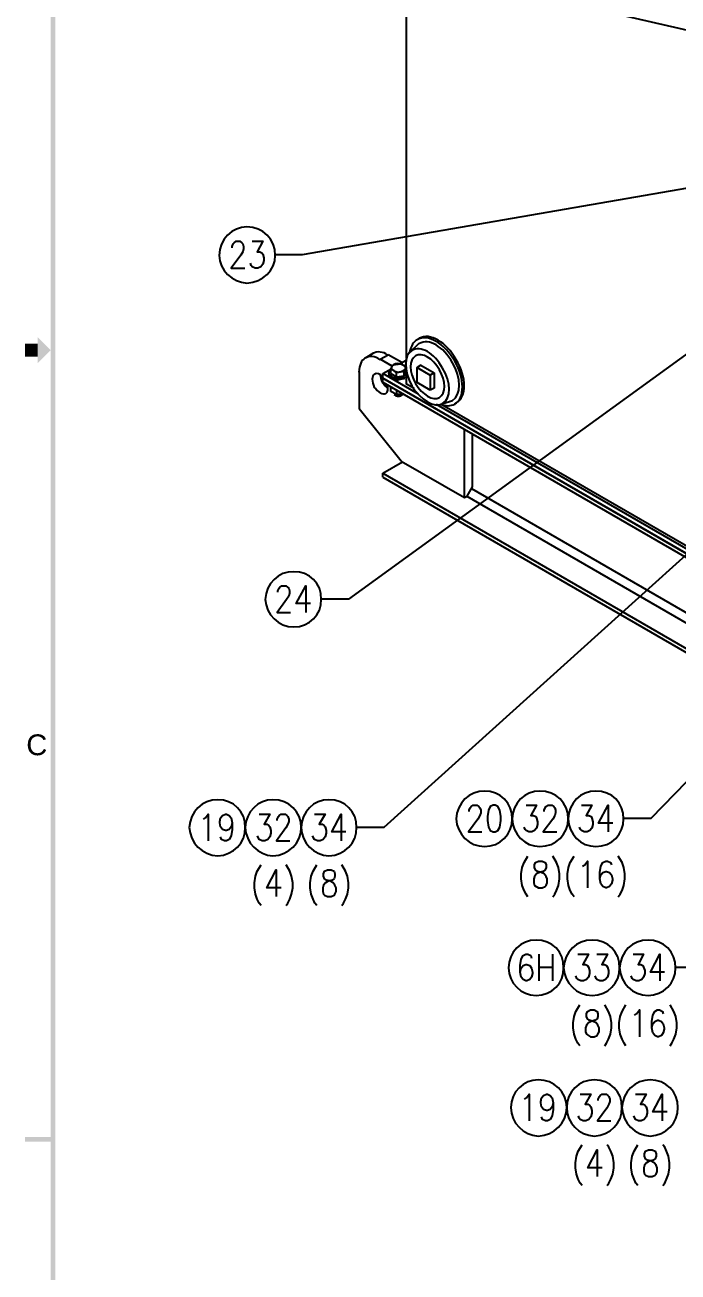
# Model space of a CAD drawing. Header units: inches. Extents: x 0.3 to 33.8, y 15.5 to 37.1.
# Drawn here: x 0.28 to 4.68, y 20.13 to 28.52 of the extents above; entities that cross this region are included whole.
import ezdxf

# ---------------------------------------------------------------- set-up
doc = ezdxf.new("R2010")
doc.units = ezdxf.units.IN
doc.header["$MEASUREMENT"] = 0
doc.styles.add('PDF Arial', font='arial.ttf')

# ---------------------------------------------------------------- blocks, each defined once
blk = doc.blocks.new('60298_1')
at = {"true_color": 0x0037dd, "transparency": 33554687}
for points in [[(0.4563, 36.9641), (0.4864, 36.9341), (0.4864, 15.7344), (0.4563, 15.7043)], [(0.3693, 26.3777), (0.3693, 26.2907), (0.2824, 26.2907), (0.2824, 26.3777)], [(0.4563, 26.3342), (0.3693, 26.2473), (0.3693, 26.4212)], [(0.4714, 21.0418), (0.4714, 21.0118), (0.2824, 21.0118), (0.2824, 21.0418)]]:
    blk.add_hatch(color=162, dxfattribs=at).paths.add_polyline_path(points)
at = {"transparency": 33554687}
for points in [[(2.8516, 26.2795), (2.8516, 31.2148)], [(1.6773, 27.0231), (1.6773, 27.0324), (1.6845, 27.0494), (1.6902, 27.0567), (1.7041, 27.0665), (1.7295, 27.0665), (1.7424, 27.0567), (1.7491, 27.0494), (1.7548, 27.0324), (1.7548, 27.0159), (1.7491, 26.9968), (1.7351, 26.9725), (1.6716, 26.8863), (1.762, 26.8863)], [(1.8131, 27.0665), (1.8833, 27.0665), (1.8456, 26.9968), (1.8637, 26.9968), (1.8782, 26.9895), (1.8833, 26.9797), (1.8906, 26.9555), (1.8906, 26.9369), (1.8833, 26.9126), (1.8709, 26.8956), (1.8513, 26.8863), (1.8327, 26.8863), (1.8131, 26.8956), (1.8059, 26.9028), (1.8007, 26.9198)], [(2.8779, 26.3265), (2.927, 26.3714)], [(2.9255, 26.4065), (2.9389, 26.4143)], [(2.5748, 26.2831), (2.628, 26.3136)], [(2.675, 26.2728), (2.7282, 26.3038)], [(2.7545, 26.2268), (2.675, 26.2728)], [(2.8201, 26.2506), (2.7282, 26.3038)], [(2.8077, 26.2439), (2.849, 26.2676)], [(2.5335, 26.1912), (2.5335, 25.9407)], [(2.692, 26.1767), (2.7473, 26.2087)], [(2.692, 26.1463), (2.692, 26.1767)], [(2.9322, 26.0383), (2.692, 26.1767)], [(2.7328, 26.1767), (2.7328, 26.1845)], [(2.7457, 26.1767), (2.7457, 26.2051), (2.7602, 26.2351)], [(2.7845, 26.1545), (2.7845, 26.1829), (2.7654, 26.1974), (2.7457, 26.2051)], [(2.7457, 26.1767), (2.7845, 26.1545)], [(2.7602, 26.2351), (2.8124, 26.2433)], [(2.8366, 26.1628), (2.8366, 26.1912), (2.7845, 26.1829)], [(2.8124, 26.2433), (2.8475, 26.2237)], [(2.8485, 26.218), (2.8366, 26.1912)], [(2.8366, 26.1628), (2.8506, 26.1927)], [(2.8506, 26.1927), (2.8506, 26.201)], [(2.9032, 26.0755), (2.8516, 26.1055), (2.8516, 26.1969)], [(2.9487, 26.233), (2.9224, 26.218), (3.0107, 26.1669)], [(2.9224, 26.1158), (2.9224, 26.218)], [(2.9487, 26.233), (3.0375, 26.1819)], [(3.0375, 26.1819), (3.0107, 26.1669)], [(3.0375, 26.1819), (3.0375, 26.0796)], [(5.9046, 24.2913), (2.692, 26.1463)], [(2.692, 26.1463), (12.463, 20.505)], [(2.692, 26.1194), (2.692, 26.1463)], [(2.692, 26.1194), (12.463, 20.4782), (12.463, 20.505)], [(2.7457, 26.0569), (2.7457, 26.0884)], [(2.7845, 26.1545), (2.8366, 26.1628)], [(2.8449, 26.1581), (2.8516, 26.1623)], [(2.8449, 26.1499), (2.8516, 26.1545)], [(3.0107, 26.0647), (2.9224, 26.1158)], [(3.0107, 26.1669), (3.0107, 26.0647)], [(2.7845, 26.0352), (2.7457, 26.0569)], [(2.7798, 26.0311), (2.7762, 26.0332)], [(2.7845, 26.0662), (2.7845, 26.0352)], [(2.8289, 26.0404), (2.7845, 26.0352)], [(2.8165, 26.0311), (2.8206, 26.0332)], [(3.0375, 26.0796), (3.0107, 26.0647)], [(2.8165, 25.5885), (2.5335, 25.9407)], [(5.9046, 24.3223), (3.054, 25.9681)], [(3.0824, 25.9717), (3.1465, 25.9918)], [(5.7807, 24.4142), (3.0897, 25.9676)], [(3.1759, 25.9727), (3.1888, 25.9805)], [(2.8165, 25.5885), (3.2415, 25.3432), (3.2415, 25.8023)], [(3.2947, 25.4145), (3.2947, 25.7713)], [(2.692, 25.508), (2.8242, 25.5839)], [(2.692, 25.508), (12.463, 19.8667)], [(2.692, 25.4806), (2.692, 25.508)], [(2.692, 25.4806), (12.463, 19.8399), (12.463, 19.8667)], [(3.2415, 25.3432), (3.2591, 25.3531)], [(3.2575, 25.352), (12.1624, 20.2107)], [(3.2591, 25.3531), (3.2947, 25.4145)], [(3.288, 25.4031), (12.1624, 20.2793)], [(1.9861, 24.707), (1.9861, 24.7163), (1.9933, 24.7334), (1.999, 24.7406), (2.013, 24.7504), (2.0383, 24.7504), (2.0512, 24.7406), (2.0584, 24.7334), (2.0636, 24.7163), (2.0636, 24.6993), (2.0584, 24.6807), (2.0439, 24.6564), (1.9809, 24.5702), (2.0708, 24.5702)], [(2.2051, 24.6301), (2.1095, 24.6301), (2.173, 24.7504), (2.173, 24.5702)], [(3.274, 23.2306), (3.274, 23.2399), (3.2807, 23.257), (3.2864, 23.2647), (3.3004, 23.274), (3.3257, 23.274), (3.3386, 23.2647), (3.3458, 23.257), (3.3515, 23.2399), (3.3515, 23.2234), (3.3458, 23.2043), (3.3313, 23.18), (3.2683, 23.0938), (3.3582, 23.0938)], [(3.4351, 23.0938), (3.4475, 23.0938), (3.4672, 23.1031), (3.4801, 23.1273), (3.4868, 23.1707), (3.4868, 23.197), (3.4801, 23.2399), (3.4672, 23.2647), (3.4475, 23.274), (3.4351, 23.274), (3.415, 23.2647), (3.4026, 23.2399), (3.3969, 23.197), (3.3969, 23.1707), (3.4026, 23.1273), (3.415, 23.1031), (3.4351, 23.0938)], [(3.6562, 23.274), (3.7269, 23.274), (3.6887, 23.2043), (3.7068, 23.2043), (3.7212, 23.197), (3.7269, 23.1872), (3.7336, 23.163), (3.7336, 23.1444), (3.7269, 23.1201), (3.714, 23.1031), (3.6944, 23.0938), (3.6758, 23.0938), (3.6562, 23.1031), (3.6495, 23.1103), (3.6438, 23.1273)], [(3.778, 23.2306), (3.778, 23.2399), (3.7904, 23.2647), (3.8049, 23.274), (3.8302, 23.274), (3.8426, 23.2647), (3.8498, 23.257), (3.8555, 23.2399), (3.8555, 23.2234), (3.8498, 23.2043), (3.8359, 23.18), (3.7724, 23.0938), (3.8627, 23.0938)], [(4.0285, 23.274), (4.0987, 23.274), (4.061, 23.2043), (4.0791, 23.2043), (4.0936, 23.197), (4.0987, 23.1872), (4.106, 23.163), (4.106, 23.1444), (4.0987, 23.1201), (4.0863, 23.1031), (4.0667, 23.0938), (4.0481, 23.0938), (4.0285, 23.1031), (4.0218, 23.1103), (4.0161, 23.1273)], [(4.2402, 23.1537), (4.1447, 23.1537), (4.2082, 23.274), (4.2082, 23.0938)], [(1.4836, 23.181), (1.4976, 23.1883), (1.5157, 23.2146), (1.5157, 23.0344)], [(1.6768, 23.1547), (1.6716, 23.1284), (1.6572, 23.1113), (1.6391, 23.1041), (1.6318, 23.1041), (1.6122, 23.1113), (1.5998, 23.1284), (1.5942, 23.1547), (1.5942, 23.164), (1.5998, 23.1883), (1.6122, 23.2053), (1.6318, 23.2146), (1.6391, 23.2146), (1.6572, 23.2053), (1.6716, 23.1883), (1.6768, 23.1547), (1.6768, 23.1113), (1.6716, 23.0685), (1.6572, 23.0437), (1.6391, 23.0344), (1.6262, 23.0344), (1.6065, 23.0437), (1.5998, 23.0607)], [(1.8596, 23.2146), (1.9303, 23.2146), (1.8921, 23.1454), (1.9107, 23.1454), (1.9247, 23.1377), (1.9303, 23.1284), (1.937, 23.1041), (1.937, 23.085), (1.9303, 23.0607), (1.9174, 23.0437), (1.8978, 23.0344), (1.8797, 23.0344), (1.8596, 23.0437), (1.8472, 23.0685)], [(1.9815, 23.1712), (1.9815, 23.181), (1.9887, 23.1976), (1.9944, 23.2053), (2.0083, 23.2146), (2.0336, 23.2146), (2.0465, 23.2053), (2.0532, 23.1976), (2.0589, 23.181), (2.0589, 23.164), (2.0532, 23.1454), (2.0393, 23.1206), (1.9758, 23.0344), (2.0661, 23.0344)], [(2.2319, 23.2146), (2.3027, 23.2146), (2.2644, 23.1454), (2.2825, 23.1454), (2.297, 23.1377), (2.3027, 23.1284), (2.3094, 23.1041), (2.3094, 23.085), (2.3027, 23.0607), (2.2898, 23.0437), (2.2701, 23.0344), (2.2515, 23.0344), (2.2319, 23.0437), (2.2195, 23.0685)], [(2.4436, 23.0943), (2.3481, 23.0943), (2.4116, 23.2146), (2.4116, 23.0344)], [(3.6686, 22.6579), (3.6562, 22.675), (3.6433, 22.7013), (3.6303, 22.7349), (3.6236, 22.7782), (3.6236, 22.8118), (3.6303, 22.8552), (3.6433, 22.8887), (3.6686, 22.9321)], [(3.8369, 22.6579), (3.8493, 22.675), (3.8622, 22.7013), (3.8746, 22.7349), (3.8818, 22.7782), (3.8818, 22.8118), (3.8746, 22.8552), (3.8622, 22.8887), (3.8369, 22.9321)], [(3.9794, 22.6579), (3.967, 22.675), (3.9541, 22.7013), (3.9417, 22.7349), (3.9345, 22.7782), (3.9345, 22.8118), (3.9417, 22.8552), (3.9541, 22.8887), (3.9794, 22.9321)], [(4.2764, 22.6579), (4.2893, 22.675), (4.3022, 22.7013), (4.3146, 22.7349), (4.3218, 22.7782), (4.3218, 22.8118), (4.3146, 22.8552), (4.3022, 22.8887), (4.2764, 22.9321)], [(1.872, 22.599), (1.8596, 22.6156), (1.8467, 22.6419), (1.8343, 22.676), (1.8271, 22.7189), (1.8271, 22.7529), (1.8343, 22.7958), (1.8467, 22.8299), (1.872, 22.8727)], [(2.0073, 22.7189), (1.9117, 22.7189), (1.9747, 22.8392), (1.9747, 22.6589)], [(2.0403, 22.599), (2.0527, 22.6156), (2.0656, 22.6419), (2.078, 22.676), (2.0853, 22.7189), (2.0853, 22.7529), (2.078, 22.7958), (2.0656, 22.8299), (2.0403, 22.8727)], [(2.2474, 22.599), (2.235, 22.6156), (2.2221, 22.6419), (2.2097, 22.676), (2.2025, 22.7189), (2.2025, 22.7529), (2.2097, 22.7958), (2.2221, 22.8299), (2.2474, 22.8727)], [(2.3192, 22.6589), (2.3445, 22.6589), (2.3646, 22.6682), (2.3698, 22.676), (2.377, 22.6925), (2.377, 22.7189), (2.3698, 22.7359), (2.3574, 22.7529), (2.3378, 22.7622), (2.3125, 22.7695), (2.2996, 22.7793), (2.2929, 22.7958), (2.2929, 22.8128), (2.2996, 22.8299), (2.3192, 22.8392), (2.3445, 22.8392), (2.3646, 22.8299), (2.3698, 22.8128), (2.3698, 22.7958), (2.3646, 22.7793), (2.3502, 22.7695), (2.3249, 22.7622), (2.3052, 22.7529), (2.2929, 22.7359), (2.2872, 22.7189), (2.2872, 22.6925), (2.2929, 22.676), (2.2996, 22.6682), (2.3192, 22.6589)], [(2.4158, 22.599), (2.4282, 22.6156), (2.4411, 22.6419), (2.454, 22.676), (2.4607, 22.7189), (2.4607, 22.7529), (2.454, 22.7958), (2.4411, 22.8299), (2.4158, 22.8727)], [(3.7403, 22.7183), (3.7656, 22.7183), (3.7853, 22.7276), (3.791, 22.7349), (3.7982, 22.7519), (3.7982, 22.7782), (3.791, 22.7953), (3.7786, 22.8118), (3.7589, 22.8216), (3.7331, 22.8289), (3.7207, 22.8381), (3.7135, 22.8552), (3.7135, 22.8722), (3.7207, 22.8887), (3.7403, 22.8986), (3.7656, 22.8986), (3.7853, 22.8887), (3.791, 22.8722), (3.791, 22.8552), (3.7853, 22.8381), (3.7713, 22.8289), (3.746, 22.8216), (3.7264, 22.8118), (3.7135, 22.7953), (3.7078, 22.7782), (3.7078, 22.7519), (3.7135, 22.7349), (3.7403, 22.7183)], [(4.0373, 22.8645), (4.0517, 22.8722), (4.0698, 22.8986), (4.0698, 22.7183)], [(4.1535, 22.7782), (4.1607, 22.8046), (4.1731, 22.8216), (4.1927, 22.8289), (4.1984, 22.8289), (4.218, 22.8216), (4.2309, 22.8046), (4.2382, 22.7782), (4.2382, 22.7689), (4.2309, 22.7442), (4.218, 22.7276), (4.1984, 22.7183), (4.1927, 22.7183), (4.1731, 22.7276), (4.1607, 22.7442), (4.1535, 22.7782), (4.1535, 22.8216), (4.1607, 22.8645), (4.1731, 22.8887), (4.1927, 22.8986), (4.2056, 22.8986), (4.2253, 22.8887), (4.2309, 22.8722)], [(3.6164, 22.1518), (3.6231, 22.1782), (3.636, 22.1952), (3.6557, 22.2024), (3.6613, 22.2024), (3.681, 22.1952), (3.6939, 22.1782), (3.7006, 22.1518), (3.7006, 22.1425), (3.6939, 22.1183), (3.681, 22.1012), (3.6613, 22.0919), (3.6557, 22.0919), (3.636, 22.1012), (3.6231, 22.1183), (3.6164, 22.1518), (3.6164, 22.1952), (3.6231, 22.2381), (3.636, 22.2629), (3.6557, 22.2722), (3.6686, 22.2722), (3.6882, 22.2629), (3.6939, 22.2458)], [(3.745, 22.0919), (3.745, 22.2722)], [(3.8354, 22.0919), (3.8354, 22.2722)], [(4.0053, 22.2722), (4.0755, 22.2722), (4.0378, 22.2024), (4.0559, 22.2024), (4.0698, 22.1952), (4.0755, 22.1854), (4.0827, 22.1611), (4.0827, 22.1425), (4.0755, 22.1183), (4.0631, 22.1012), (4.0435, 22.0919), (4.0249, 22.0919), (4.0053, 22.1012), (3.998, 22.1085), (3.9924, 22.1255)], [(4.1338, 22.2722), (4.2046, 22.2722), (4.1664, 22.2024), (4.1845, 22.2024), (4.1989, 22.1952), (4.2046, 22.1854), (4.2113, 22.1611), (4.2113, 22.1425), (4.2046, 22.1183), (4.1917, 22.1012), (4.1721, 22.0919), (4.154, 22.0919), (4.1338, 22.1012), (4.1271, 22.1085), (4.1215, 22.1255)], [(4.3776, 22.2722), (4.4478, 22.2722), (4.4101, 22.2024), (4.4282, 22.2024), (4.4421, 22.1952), (4.4478, 22.1854), (4.4551, 22.1611), (4.4551, 22.1425), (4.4478, 22.1183), (4.4354, 22.1012), (4.4158, 22.0919), (4.3972, 22.0919), (4.3776, 22.1012), (4.3704, 22.1085), (4.3647, 22.1255)], [(4.5893, 22.1518), (4.4938, 22.1518), (4.5568, 22.2722), (4.5568, 22.0919)], [(3.745, 22.1854), (3.8354, 22.1854)], [(4.0177, 21.6561), (4.0047, 21.6731), (3.9924, 21.6995), (3.9794, 21.733), (3.9727, 21.7764), (3.9727, 21.81), (3.9794, 21.8534), (3.9924, 21.8869), (4.0177, 21.9303)], [(4.0894, 21.7165), (4.1147, 21.7165), (4.1344, 21.7258), (4.14, 21.733), (4.1473, 21.7501), (4.1473, 21.7764), (4.14, 21.7935), (4.1271, 21.81), (4.1075, 21.8198), (4.0822, 21.827), (4.0698, 21.8363), (4.0626, 21.8534), (4.0626, 21.8704), (4.0698, 21.8869), (4.0894, 21.8967), (4.1147, 21.8967), (4.1344, 21.8869), (4.14, 21.8704), (4.14, 21.8534), (4.1344, 21.8363), (4.1204, 21.827), (4.0951, 21.8198), (4.0755, 21.81), (4.0626, 21.7935), (4.0569, 21.7764), (4.0569, 21.7501), (4.0626, 21.733), (4.0894, 21.7165)], [(4.1855, 21.6561), (4.1984, 21.6731), (4.2113, 21.6995), (4.2237, 21.733), (4.2309, 21.7764), (4.2309, 21.81), (4.2237, 21.8534), (4.2113, 21.8869), (4.1855, 21.9303)], [(4.3285, 21.6561), (4.3161, 21.6731), (4.3032, 21.6995), (4.2908, 21.733), (4.2836, 21.7764), (4.2836, 21.81), (4.2908, 21.8534), (4.3032, 21.8869), (4.3285, 21.9303)], [(4.3864, 21.8627), (4.4003, 21.8704), (4.4189, 21.8967), (4.4189, 21.7165)], [(4.5026, 21.7764), (4.5093, 21.8027), (4.5222, 21.8198), (4.5418, 21.827), (4.5475, 21.827), (4.5671, 21.8198), (4.58, 21.8027), (4.5867, 21.7764), (4.5867, 21.7671), (4.58, 21.7423), (4.5671, 21.7258), (4.5475, 21.7165), (4.5418, 21.7165), (4.5222, 21.7258), (4.5093, 21.7423), (4.5026, 21.7764), (4.5026, 21.8198), (4.5093, 21.8627), (4.5222, 21.8869), (4.5418, 21.8967), (4.5547, 21.8967), (4.5743, 21.8869), (4.58, 21.8704)], [(4.6255, 21.6561), (4.6384, 21.6731), (4.6508, 21.6995), (4.6637, 21.733), (4.6704, 21.7764), (4.6704, 21.81), (4.6637, 21.8534), (4.6508, 21.8869), (4.6255, 21.9303)], [(3.6448, 21.2977), (3.6588, 21.3049), (3.6773, 21.3313), (3.6773, 21.151)], [(3.8385, 21.2714), (3.8328, 21.245), (3.8183, 21.228), (3.8002, 21.2208), (3.793, 21.2208), (3.7734, 21.228), (3.761, 21.245), (3.7553, 21.2714), (3.7553, 21.2807), (3.761, 21.3049), (3.7734, 21.322), (3.793, 21.3313), (3.8002, 21.3313), (3.8183, 21.322), (3.8328, 21.3049), (3.8385, 21.2714), (3.8385, 21.228), (3.8328, 21.1846), (3.8183, 21.1603), (3.8002, 21.151), (3.7873, 21.151), (3.7677, 21.1603), (3.761, 21.1774)], [(4.0213, 21.3313), (4.0915, 21.3313), (4.0533, 21.2621), (4.0719, 21.2621), (4.0858, 21.2543), (4.0915, 21.245), (4.0987, 21.2208), (4.0987, 21.2016), (4.0915, 21.1774), (4.0786, 21.1603), (4.059, 21.151), (4.0409, 21.151), (4.0213, 21.1603), (4.014, 21.1681), (4.0084, 21.1846)], [(4.1426, 21.2879), (4.1426, 21.2977), (4.1499, 21.3142), (4.1555, 21.322), (4.1695, 21.3313), (4.1948, 21.3313), (4.2077, 21.322), (4.2144, 21.3142), (4.2201, 21.2977), (4.2201, 21.2807), (4.2144, 21.2621), (4.2005, 21.2373), (4.1369, 21.151), (4.2273, 21.151)], [(4.3931, 21.3313), (4.4638, 21.3313), (4.4256, 21.2621), (4.4442, 21.2621), (4.4582, 21.2543), (4.4638, 21.245), (4.4705, 21.2208), (4.4705, 21.2016), (4.4638, 21.1774), (4.4509, 21.1603), (4.4313, 21.151), (4.4132, 21.151), (4.3931, 21.1603), (4.3807, 21.1846)], [(4.6053, 21.2109), (4.5093, 21.2109), (4.5728, 21.3313), (4.5728, 21.151)], [(4.0331, 20.7157), (4.0208, 20.7322), (4.0078, 20.7586), (3.9954, 20.7926), (3.9882, 20.8355), (3.9882, 20.8696), (3.9954, 20.9125), (4.0078, 20.9465), (4.0331, 20.9894)], [(4.2015, 20.7157), (4.2144, 20.7322), (4.2268, 20.7586), (4.2397, 20.7926), (4.2464, 20.8355), (4.2464, 20.8696), (4.2397, 20.9125), (4.2268, 20.9465), (4.2144, 20.9729), (4.2015, 20.9894)], [(4.4086, 20.7157), (4.3962, 20.7322), (4.3833, 20.7586), (4.3709, 20.7926), (4.3636, 20.8355), (4.3636, 20.8696), (4.3709, 20.9125), (4.3833, 20.9465), (4.4086, 20.9894)], [(4.5769, 20.7157), (4.5898, 20.7322), (4.6022, 20.7586), (4.6151, 20.7926), (4.6219, 20.8355), (4.6219, 20.8696), (4.6151, 20.9125), (4.6022, 20.9465), (4.5898, 20.9729), (4.5769, 20.9894)], [(4.1684, 20.8355), (4.0729, 20.8355), (4.1359, 20.9558), (4.1359, 20.7756)], [(4.4809, 20.7756), (4.5062, 20.7756), (4.5258, 20.7849), (4.5315, 20.7926), (4.5382, 20.8092), (4.5382, 20.8355), (4.5315, 20.8526), (4.5186, 20.8696), (4.4989, 20.8789), (4.4736, 20.8861), (4.4607, 20.8959), (4.454, 20.9125), (4.454, 20.9295), (4.4607, 20.9465), (4.4809, 20.9558), (4.5062, 20.9558), (4.5258, 20.9465), (4.5315, 20.9295), (4.5315, 20.9125), (4.5258, 20.8959), (4.5113, 20.8861), (4.486, 20.8789), (4.4664, 20.8696), (4.454, 20.8526), (4.4483, 20.8355), (4.4483, 20.8092), (4.454, 20.7926), (4.4607, 20.7849), (4.4809, 20.7756)]]:
    blk.add_lwpolyline(points, dxfattribs=at)
at = {"color": 21, "transparency": 33554687}
for points in [[(6.9891, 27.9718), (1.7971, 29.1621), (1.6169, 29.1621)], [(6.3379, 27.7006), (2.1488, 26.9761), (1.9685, 26.9761)], [(5.9056, 27.1538), (2.4607, 24.66), (2.2805, 24.66)], [(6.4706, 26.5217), (2.6998, 23.1248), (2.5196, 23.1248)], [(7.1171, 25.5436), (4.8449, 22.1818), (4.6647, 22.1818)], [(6.499, 25.24), (4.4964, 23.1836), (4.3161, 23.1836)]]:
    blk.add_lwpolyline(points, dxfattribs=at)
at = {"transparency": 33554687}
for points, knots in [([(1.9675, 26.972), (1.9688, 26.8728), (1.8847, 26.7887), (1.7764, 26.7861), (1.6773, 26.7887), (1.5933, 26.8728), (1.5905, 26.972), (1.5933, 27.0801), (1.6773, 27.1642), (1.7764, 27.1631), (1.8847, 27.1642), (1.9688, 27.0801), (1.9675, 26.972)], [0, 0, 0, 0, 1, 1, 1, 2, 2, 2, 3, 3, 3, 4, 4, 4, 4]), ([(1.9675, 26.972), (1.9688, 26.8728), (1.8847, 26.7887), (1.7764, 26.7861), (1.6773, 26.7887), (1.5933, 26.8728), (1.5905, 26.972), (1.5933, 27.0801), (1.6773, 27.1642), (1.7764, 27.1631), (1.8847, 27.1642), (1.9688, 27.0801), (1.9675, 26.972)], [0, 0, 0, 0, 1, 1, 1, 2, 2, 2, 3, 3, 3, 4, 4, 4, 4]), ([(1.9675, 26.972), (1.9688, 26.8728), (1.8847, 26.7887), (1.7764, 26.7861), (1.6773, 26.7887), (1.5933, 26.8728), (1.5905, 26.972), (1.5933, 27.0801), (1.6773, 27.1642), (1.7764, 27.1631), (1.8847, 27.1642), (1.9688, 27.0801), (1.9675, 26.972)], [0, 0, 0, 0, 1, 1, 1, 2, 2, 2, 3, 3, 3, 4, 4, 4, 4]), ([(3.1862, 25.9805), (3.2584, 26.0207), (3.2584, 26.1502), (3.1862, 26.2697), (3.1201, 26.3896), (3.0081, 26.4543), (2.9384, 26.4143)], [0, 0, 0, 0, 1, 1, 1, 2, 2, 2, 2]), ([(3.0933, 25.9753), (3.0395, 25.945), (2.9471, 25.9984), (2.8867, 26.0941), (2.833, 26.1959), (2.833, 26.3027), (2.8867, 26.3316), (2.9471, 26.3685), (3.0395, 26.3151), (3.0933, 26.2129), (3.1536, 26.1176), (3.1536, 26.0108), (3.0933, 25.9753)], [0, 0, 0, 0, 1, 1, 1, 2, 2, 2, 3, 3, 3, 4, 4, 4, 4]), ([(3.0778, 25.9702), (3.1168, 25.9576), (3.1501, 25.9582), (3.1759, 25.9702), (3.2451, 26.0131), (3.2451, 26.1425), (3.1759, 26.2593), (3.1069, 26.3819), (2.9948, 26.4467), (2.9229, 26.4039), (2.8998, 26.3918), (2.8826, 26.3633), (2.8712, 26.3213)], [0, 0, 0, 0, 1, 1, 1, 2, 2, 2, 3, 3, 3, 4, 4, 4, 4]), ([(3.1449, 25.9908), (3.1518, 25.9939), (3.1566, 25.996), (3.1604, 25.996), (3.2222, 26.0339), (3.2222, 26.1481), (3.1604, 26.249), (3.1003, 26.3593), (3.0014, 26.4164), (2.9384, 26.3781), (2.9358, 26.3786), (2.9315, 26.3754), (2.9229, 26.3678)], [0, 0, 0, 0, 1, 1, 1, 2, 2, 2, 3, 3, 3, 4, 4, 4, 4]), ([(2.675, 26.2697), (2.6378, 26.2949), (2.6018, 26.2985), (2.5717, 26.28), (2.5487, 26.2678), (2.5338, 26.2349), (2.5304, 26.187)], [0, 0, 0, 0, 1, 1, 1, 2, 2, 2, 2]), ([(3.0726, 26.0166), (3.0294, 25.9915), (2.9572, 26.0331), (2.9125, 26.1096), (2.8682, 26.1873), (2.8682, 26.2706), (2.9125, 26.2955), (2.9572, 26.322), (3.0294, 26.2803), (3.0726, 26.2025), (3.1184, 26.1262), (3.1184, 26.0429), (3.0726, 26.0166)], [0, 0, 0, 0, 1, 1, 1, 2, 2, 2, 3, 3, 3, 4, 4, 4, 4]), ([(3.0726, 26.0166), (3.0294, 25.9915), (2.9572, 26.0331), (2.9125, 26.1096), (2.8682, 26.1873), (2.8682, 26.2706), (2.9125, 26.2955), (2.9572, 26.322), (3.0294, 26.2803), (3.0726, 26.2025), (3.1184, 26.1262), (3.1184, 26.0429), (3.0726, 26.0166)], [0, 0, 0, 0, 1, 1, 1, 2, 2, 2, 3, 3, 3, 4, 4, 4, 4]), ([(2.6905, 26.1561), (2.6733, 26.1765), (2.6521, 26.183), (2.6337, 26.1716), (2.6171, 26.1628), (2.6171, 26.124), (2.6337, 26.0838), (2.6478, 26.0708), (2.6613, 26.0566), (2.675, 26.0476)], [0, 0, 0, 0, 1, 1, 1, 2, 2, 2, 3, 3, 3, 3]), ([(2.7473, 26.2077), (2.738, 26.2019), (2.7329, 26.1936), (2.7318, 26.1819), (2.7329, 26.164), (2.7623, 26.147), (2.7938, 26.1457), (2.816, 26.147), (2.8327, 26.151), (2.8402, 26.1561)], [0, 0, 0, 0, 1, 1, 1, 2, 2, 2, 3, 3, 3, 3]), ([(2.7318, 26.1767), (2.7329, 26.1562), (2.7623, 26.1393), (2.7938, 26.1354), (2.816, 26.1393), (2.8327, 26.1433), (2.8402, 26.1457)], [0, 0, 0, 0, 1, 1, 1, 2, 2, 2, 2]), ([(2.8299, 26.2335), (2.823, 26.2411), (2.811, 26.244), (2.7938, 26.2439), (2.7727, 26.244), (2.7517, 26.2318), (2.7473, 26.2129), (2.7517, 26.2097), (2.7566, 26.2028), (2.7628, 26.1974)], [0, 0, 0, 0, 1, 1, 1, 2, 2, 2, 3, 3, 3, 3]), ([(2.7628, 26.1974), (2.7742, 26.1926), (2.7861, 26.1898), (2.7938, 26.187), (2.8245, 26.1898), (2.8455, 26.2019), (2.8454, 26.2129), (2.8455, 26.2241), (2.8406, 26.231), (2.8299, 26.2335)], [0, 0, 0, 0, 1, 1, 1, 2, 2, 2, 3, 3, 3, 3]), ([(2.675, 26.1664), (2.6754, 26.1548), (2.681, 26.136), (2.6905, 26.1148), (2.7009, 26.1015), (2.7144, 26.0872), (2.7266, 26.0786)], [0, 0, 0, 0, 1, 1, 1, 2, 2, 2, 2]), ([(2.675, 26.0476), (2.6895, 26.0403), (2.703, 26.0389), (2.7111, 26.0425), (2.7272, 26.0529), (2.7322, 26.0745), (2.7215, 26.0993)], [0, 0, 0, 0, 1, 1, 1, 2, 2, 2, 2]), ([(2.7679, 26.0373), (2.7725, 26.0335), (2.7847, 26.0282), (2.7938, 26.027), (2.8117, 26.0282), (2.8235, 26.033), (2.8248, 26.0373)], [0, 0, 0, 0, 1, 1, 1, 2, 2, 2, 2]), ([(2.7783, 26.027), (2.7851, 26.0285), (2.7917, 26.0269), (2.7938, 26.0218), (2.8055, 26.0269), (2.812, 26.0285), (2.8144, 26.027)], [0, 0, 0, 0, 1, 1, 1, 2, 2, 2, 2]), ([(2.2774, 24.6585), (2.281, 24.5567), (2.1969, 24.4726), (2.0915, 24.4726), (1.9895, 24.4726), (1.9055, 24.5567), (1.9004, 24.6585), (1.9055, 24.764), (1.9895, 24.8481), (2.0915, 24.8444), (2.1969, 24.8481), (2.281, 24.764), (2.2774, 24.6585)], [0, 0, 0, 0, 1, 1, 1, 2, 2, 2, 3, 3, 3, 4, 4, 4, 4]), ([(2.2774, 24.6585), (2.281, 24.5567), (2.1969, 24.4726), (2.0915, 24.4726), (1.9895, 24.4726), (1.9055, 24.5567), (1.9004, 24.6585), (1.9055, 24.764), (1.9895, 24.8481), (2.0915, 24.8444), (2.1969, 24.8481), (2.281, 24.764), (2.2774, 24.6585)], [0, 0, 0, 0, 1, 1, 1, 2, 2, 2, 3, 3, 3, 4, 4, 4, 4]), ([(2.2774, 24.6585), (2.281, 24.5567), (2.1969, 24.4726), (2.0915, 24.4726), (1.9895, 24.4726), (1.9055, 24.5567), (1.9004, 24.6585), (1.9055, 24.764), (1.9895, 24.8481), (2.0915, 24.8444), (2.1969, 24.8481), (2.281, 24.764), (2.2774, 24.6585)], [0, 0, 0, 0, 1, 1, 1, 2, 2, 2, 3, 3, 3, 4, 4, 4, 4]), ([(3.5632, 23.1816), (3.5652, 23.0803), (3.4811, 22.9962), (3.3773, 22.9956), (3.2738, 22.9962), (3.1897, 23.0803), (3.1862, 23.1816), (3.1897, 23.2877), (3.2738, 23.3717), (3.3773, 23.3675), (3.4811, 23.3717), (3.5652, 23.2877), (3.5632, 23.1816)], [0, 0, 0, 0, 1, 1, 1, 2, 2, 2, 3, 3, 3, 4, 4, 4, 4]), ([(3.5632, 23.1816), (3.5652, 23.0803), (3.4811, 22.9962), (3.3773, 22.9956), (3.2738, 22.9962), (3.1897, 23.0803), (3.1862, 23.1816), (3.1897, 23.2877), (3.2738, 23.3717), (3.3773, 23.3675), (3.4811, 23.3717), (3.5652, 23.2877), (3.5632, 23.1816)], [0, 0, 0, 0, 1, 1, 1, 2, 2, 2, 3, 3, 3, 4, 4, 4, 4]), ([(3.5632, 23.1816), (3.5652, 23.0803), (3.4811, 22.9962), (3.3773, 22.9956), (3.2738, 22.9962), (3.1897, 23.0803), (3.1862, 23.1816), (3.1897, 23.2877), (3.2738, 23.3717), (3.3773, 23.3675), (3.4811, 23.3717), (3.5652, 23.2877), (3.5632, 23.1816)], [0, 0, 0, 0, 1, 1, 1, 2, 2, 2, 3, 3, 3, 4, 4, 4, 4]), ([(3.9402, 23.1816), (3.9407, 23.0803), (3.8566, 22.9962), (3.7491, 22.9956), (3.6492, 22.9962), (3.5652, 23.0803), (3.5632, 23.1816), (3.5652, 23.2877), (3.6492, 23.3717), (3.7491, 23.3675), (3.8566, 23.3717), (3.9407, 23.2877), (3.9402, 23.1816)], [0, 0, 0, 0, 1, 1, 1, 2, 2, 2, 3, 3, 3, 4, 4, 4, 4]), ([(3.9402, 23.1816), (3.9407, 23.0803), (3.8566, 22.9962), (3.7491, 22.9956), (3.6492, 22.9962), (3.5652, 23.0803), (3.5632, 23.1816), (3.5652, 23.2877), (3.6492, 23.3717), (3.7491, 23.3675), (3.8566, 23.3717), (3.9407, 23.2877), (3.9402, 23.1816)], [0, 0, 0, 0, 1, 1, 1, 2, 2, 2, 3, 3, 3, 4, 4, 4, 4]), ([(3.9402, 23.1816), (3.9407, 23.0803), (3.8566, 22.9962), (3.7491, 22.9956), (3.6492, 22.9962), (3.5652, 23.0803), (3.5632, 23.1816), (3.5652, 23.2877), (3.6492, 23.3717), (3.7491, 23.3675), (3.8566, 23.3717), (3.9407, 23.2877), (3.9402, 23.1816)], [0, 0, 0, 0, 1, 1, 1, 2, 2, 2, 3, 3, 3, 4, 4, 4, 4]), ([(4.312, 23.1816), (4.3161, 23.0803), (4.2321, 22.9962), (4.1261, 22.9956), (4.0247, 22.9962), (3.9407, 23.0803), (3.9402, 23.1816), (3.9407, 23.2877), (4.0247, 23.3717), (4.1261, 23.3675), (4.2321, 23.3717), (4.3161, 23.2877), (4.312, 23.1816)], [0, 0, 0, 0, 1, 1, 1, 2, 2, 2, 3, 3, 3, 4, 4, 4, 4]), ([(4.312, 23.1816), (4.3161, 23.0803), (4.2321, 22.9962), (4.1261, 22.9956), (4.0247, 22.9962), (3.9407, 23.0803), (3.9402, 23.1816), (3.9407, 23.2877), (4.0247, 23.3717), (4.1261, 23.3675), (4.2321, 23.3717), (4.3161, 23.2877), (4.312, 23.1816)], [0, 0, 0, 0, 1, 1, 1, 2, 2, 2, 3, 3, 3, 4, 4, 4, 4]), ([(4.312, 23.1816), (4.3161, 23.0803), (4.2321, 22.9962), (4.1261, 22.9956), (4.0247, 22.9962), (3.9407, 23.0803), (3.9402, 23.1816), (3.9407, 23.2877), (4.0247, 23.3717), (4.1261, 23.3675), (4.2321, 23.3717), (4.3161, 23.2877), (4.312, 23.1816)], [0, 0, 0, 0, 1, 1, 1, 2, 2, 2, 3, 3, 3, 4, 4, 4, 4]), ([(1.7661, 23.1248), (1.7687, 23.0211), (1.6846, 22.9371), (1.5802, 22.9337), (1.4772, 22.9371), (1.3932, 23.0211), (1.3891, 23.1248), (1.3932, 23.2285), (1.4772, 23.3125), (1.5802, 23.3107), (1.6846, 23.3125), (1.7687, 23.2285), (1.7661, 23.1248)], [0, 0, 0, 0, 1, 1, 1, 2, 2, 2, 3, 3, 3, 4, 4, 4, 4]), ([(1.7661, 23.1248), (1.7687, 23.0211), (1.6846, 22.9371), (1.5802, 22.9337), (1.4772, 22.9371), (1.3932, 23.0211), (1.3891, 23.1248), (1.3932, 23.2285), (1.4772, 23.3125), (1.5802, 23.3107), (1.6846, 23.3125), (1.7687, 23.2285), (1.7661, 23.1248)], [0, 0, 0, 0, 1, 1, 1, 2, 2, 2, 3, 3, 3, 4, 4, 4, 4]), ([(1.7661, 23.1248), (1.7687, 23.0211), (1.6846, 22.9371), (1.5802, 22.9337), (1.4772, 22.9371), (1.3932, 23.0211), (1.3891, 23.1248), (1.3932, 23.2285), (1.4772, 23.3125), (1.5802, 23.3107), (1.6846, 23.3125), (1.7687, 23.2285), (1.7661, 23.1248)], [0, 0, 0, 0, 1, 1, 1, 2, 2, 2, 3, 3, 3, 4, 4, 4, 4]), ([(2.1431, 23.1248), (2.1442, 23.0211), (2.0601, 22.9371), (1.952, 22.9337), (1.8527, 22.9371), (1.7687, 23.0211), (1.7661, 23.1248), (1.7687, 23.2285), (1.8527, 23.3125), (1.952, 23.3107), (2.0601, 23.3125), (2.1442, 23.2285), (2.1431, 23.1248)], [0, 0, 0, 0, 1, 1, 1, 2, 2, 2, 3, 3, 3, 4, 4, 4, 4]), ([(2.1431, 23.1248), (2.1442, 23.0211), (2.0601, 22.9371), (1.952, 22.9337), (1.8527, 22.9371), (1.7687, 23.0211), (1.7661, 23.1248), (1.7687, 23.2285), (1.8527, 23.3125), (1.952, 23.3107), (2.0601, 23.3125), (2.1442, 23.2285), (2.1431, 23.1248)], [0, 0, 0, 0, 1, 1, 1, 2, 2, 2, 3, 3, 3, 4, 4, 4, 4]), ([(2.1431, 23.1248), (2.1442, 23.0211), (2.0601, 22.9371), (1.952, 22.9337), (1.8527, 22.9371), (1.7687, 23.0211), (1.7661, 23.1248), (1.7687, 23.2285), (1.8527, 23.3125), (1.952, 23.3107), (2.0601, 23.3125), (2.1442, 23.2285), (2.1431, 23.1248)], [0, 0, 0, 0, 1, 1, 1, 2, 2, 2, 3, 3, 3, 4, 4, 4, 4]), ([(2.5149, 23.1248), (2.5196, 23.0211), (2.4356, 22.9371), (2.329, 22.9337), (2.2282, 22.9371), (2.1442, 23.0211), (2.1431, 23.1248), (2.1442, 23.2285), (2.2282, 23.3125), (2.329, 23.3107), (2.4356, 23.3125), (2.5196, 23.2285), (2.5149, 23.1248)], [0, 0, 0, 0, 1, 1, 1, 2, 2, 2, 3, 3, 3, 4, 4, 4, 4]), ([(2.5149, 23.1248), (2.5196, 23.0211), (2.4356, 22.9371), (2.329, 22.9337), (2.2282, 22.9371), (2.1442, 23.0211), (2.1431, 23.1248), (2.1442, 23.2285), (2.2282, 23.3125), (2.329, 23.3107), (2.4356, 23.3125), (2.5196, 23.2285), (2.5149, 23.1248)], [0, 0, 0, 0, 1, 1, 1, 2, 2, 2, 3, 3, 3, 4, 4, 4, 4]), ([(2.5149, 23.1248), (2.5196, 23.0211), (2.4356, 22.9371), (2.329, 22.9337), (2.2282, 22.9371), (2.1442, 23.0211), (2.1431, 23.1248), (2.1442, 23.2285), (2.2282, 23.3125), (2.329, 23.3107), (2.4356, 23.3125), (2.5196, 23.2285), (2.5149, 23.1248)], [0, 0, 0, 0, 1, 1, 1, 2, 2, 2, 3, 3, 3, 4, 4, 4, 4]), ([(3.9092, 22.1797), (3.9141, 22.0785), (3.8301, 21.9944), (3.7233, 21.9938), (3.6227, 21.9944), (3.5387, 22.0785), (3.5374, 22.1797), (3.5387, 22.2858), (3.6227, 22.3699), (3.7233, 22.3656), (3.8301, 22.3699), (3.9141, 22.2858), (3.9092, 22.1797)], [0, 0, 0, 0, 1, 1, 1, 2, 2, 2, 3, 3, 3, 4, 4, 4, 4]), ([(3.9092, 22.1797), (3.9141, 22.0785), (3.8301, 21.9944), (3.7233, 21.9938), (3.6227, 21.9944), (3.5387, 22.0785), (3.5374, 22.1797), (3.5387, 22.2858), (3.6227, 22.3699), (3.7233, 22.3656), (3.8301, 22.3699), (3.9141, 22.2858), (3.9092, 22.1797)], [0, 0, 0, 0, 1, 1, 1, 2, 2, 2, 3, 3, 3, 4, 4, 4, 4]), ([(3.9092, 22.1797), (3.9141, 22.0785), (3.8301, 21.9944), (3.7233, 21.9938), (3.6227, 21.9944), (3.5387, 22.0785), (3.5374, 22.1797), (3.5387, 22.2858), (3.6227, 22.3699), (3.7233, 22.3656), (3.8301, 22.3699), (3.9141, 22.2858), (3.9092, 22.1797)], [0, 0, 0, 0, 1, 1, 1, 2, 2, 2, 3, 3, 3, 4, 4, 4, 4]), ([(4.2862, 22.1797), (4.2896, 22.0785), (4.2056, 21.9944), (4.1003, 21.9938), (3.9982, 21.9944), (3.9141, 22.0785), (3.9092, 22.1797), (3.9141, 22.2858), (3.9982, 22.3699), (4.1003, 22.3656), (4.2056, 22.3699), (4.2896, 22.2858), (4.2862, 22.1797)], [0, 0, 0, 0, 1, 1, 1, 2, 2, 2, 3, 3, 3, 4, 4, 4, 4]), ([(4.2862, 22.1797), (4.2896, 22.0785), (4.2056, 21.9944), (4.1003, 21.9938), (3.9982, 21.9944), (3.9141, 22.0785), (3.9092, 22.1797), (3.9141, 22.2858), (3.9982, 22.3699), (4.1003, 22.3656), (4.2056, 22.3699), (4.2896, 22.2858), (4.2862, 22.1797)], [0, 0, 0, 0, 1, 1, 1, 2, 2, 2, 3, 3, 3, 4, 4, 4, 4]), ([(4.2862, 22.1797), (4.2896, 22.0785), (4.2056, 21.9944), (4.1003, 21.9938), (3.9982, 21.9944), (3.9141, 22.0785), (3.9092, 22.1797), (3.9141, 22.2858), (3.9982, 22.3699), (4.1003, 22.3656), (4.2056, 22.3699), (4.2896, 22.2858), (4.2862, 22.1797)], [0, 0, 0, 0, 1, 1, 1, 2, 2, 2, 3, 3, 3, 4, 4, 4, 4]), ([(4.6632, 22.1797), (4.6651, 22.0785), (4.5811, 21.9944), (4.4773, 21.9938), (4.3737, 21.9944), (4.2896, 22.0785), (4.2862, 22.1797), (4.2896, 22.2858), (4.3737, 22.3699), (4.4773, 22.3656), (4.5811, 22.3699), (4.6651, 22.2858), (4.6632, 22.1797)], [0, 0, 0, 0, 1, 1, 1, 2, 2, 2, 3, 3, 3, 4, 4, 4, 4]), ([(4.6632, 22.1797), (4.6651, 22.0785), (4.5811, 21.9944), (4.4773, 21.9938), (4.3737, 21.9944), (4.2896, 22.0785), (4.2862, 22.1797), (4.2896, 22.2858), (4.3737, 22.3699), (4.4773, 22.3656), (4.5811, 22.3699), (4.6651, 22.2858), (4.6632, 22.1797)], [0, 0, 0, 0, 1, 1, 1, 2, 2, 2, 3, 3, 3, 4, 4, 4, 4]), ([(4.6632, 22.1797), (4.6651, 22.0785), (4.5811, 21.9944), (4.4773, 21.9938), (4.3737, 21.9944), (4.2896, 22.0785), (4.2862, 22.1797), (4.2896, 22.2858), (4.3737, 22.3699), (4.4773, 22.3656), (4.5811, 22.3699), (4.6651, 22.2858), (4.6632, 22.1797)], [0, 0, 0, 0, 1, 1, 1, 2, 2, 2, 3, 3, 3, 4, 4, 4, 4]), ([(3.9299, 21.2399), (3.9299, 21.1377), (3.8459, 21.0537), (3.7388, 21.0488), (3.6385, 21.0537), (3.5544, 21.1377), (3.5529, 21.2399), (3.5544, 21.3451), (3.6385, 21.4292), (3.7388, 21.4258), (3.8459, 21.4292), (3.9299, 21.3451), (3.9299, 21.2399)], [0, 0, 0, 0, 1, 1, 1, 2, 2, 2, 3, 3, 3, 4, 4, 4, 4]), ([(3.9299, 21.2399), (3.9299, 21.1377), (3.8459, 21.0537), (3.7388, 21.0488), (3.6385, 21.0537), (3.5544, 21.1377), (3.5529, 21.2399), (3.5544, 21.3451), (3.6385, 21.4292), (3.7388, 21.4258), (3.8459, 21.4292), (3.9299, 21.3451), (3.9299, 21.2399)], [0, 0, 0, 0, 1, 1, 1, 2, 2, 2, 3, 3, 3, 4, 4, 4, 4]), ([(3.9299, 21.2399), (3.9299, 21.1377), (3.8459, 21.0537), (3.7388, 21.0488), (3.6385, 21.0537), (3.5544, 21.1377), (3.5529, 21.2399), (3.5544, 21.3451), (3.6385, 21.4292), (3.7388, 21.4258), (3.8459, 21.4292), (3.9299, 21.3451), (3.9299, 21.2399)], [0, 0, 0, 0, 1, 1, 1, 2, 2, 2, 3, 3, 3, 4, 4, 4, 4]), ([(4.3017, 21.2399), (4.3054, 21.1377), (4.2213, 21.0537), (4.1158, 21.0488), (4.014, 21.0537), (3.9299, 21.1377), (3.9299, 21.2399), (3.9299, 21.3451), (4.014, 21.4292), (4.1158, 21.4258), (4.2213, 21.4292), (4.3054, 21.3451), (4.3017, 21.2399)], [0, 0, 0, 0, 1, 1, 1, 2, 2, 2, 3, 3, 3, 4, 4, 4, 4]), ([(4.3017, 21.2399), (4.3054, 21.1377), (4.2213, 21.0537), (4.1158, 21.0488), (4.014, 21.0537), (3.9299, 21.1377), (3.9299, 21.2399), (3.9299, 21.3451), (4.014, 21.4292), (4.1158, 21.4258), (4.2213, 21.4292), (4.3054, 21.3451), (4.3017, 21.2399)], [0, 0, 0, 0, 1, 1, 1, 2, 2, 2, 3, 3, 3, 4, 4, 4, 4]), ([(4.3017, 21.2399), (4.3054, 21.1377), (4.2213, 21.0537), (4.1158, 21.0488), (4.014, 21.0537), (3.9299, 21.1377), (3.9299, 21.2399), (3.9299, 21.3451), (4.014, 21.4292), (4.1158, 21.4258), (4.2213, 21.4292), (4.3054, 21.3451), (4.3017, 21.2399)], [0, 0, 0, 0, 1, 1, 1, 2, 2, 2, 3, 3, 3, 4, 4, 4, 4]), ([(4.6787, 21.2399), (4.6809, 21.1377), (4.5968, 21.0537), (4.4927, 21.0488), (4.3895, 21.0537), (4.3054, 21.1377), (4.3017, 21.2399), (4.3054, 21.3451), (4.3895, 21.4292), (4.4927, 21.4258), (4.5968, 21.4292), (4.6809, 21.3451), (4.6787, 21.2399)], [0, 0, 0, 0, 1, 1, 1, 2, 2, 2, 3, 3, 3, 4, 4, 4, 4]), ([(4.6787, 21.2399), (4.6809, 21.1377), (4.5968, 21.0537), (4.4927, 21.0488), (4.3895, 21.0537), (4.3054, 21.1377), (4.3017, 21.2399), (4.3054, 21.3451), (4.3895, 21.4292), (4.4927, 21.4258), (4.5968, 21.4292), (4.6809, 21.3451), (4.6787, 21.2399)], [0, 0, 0, 0, 1, 1, 1, 2, 2, 2, 3, 3, 3, 4, 4, 4, 4]), ([(4.6787, 21.2399), (4.6809, 21.1377), (4.5968, 21.0537), (4.4927, 21.0488), (4.3895, 21.0537), (4.3054, 21.1377), (4.3017, 21.2399), (4.3054, 21.3451), (4.3895, 21.4292), (4.4927, 21.4258), (4.5968, 21.4292), (4.6809, 21.3451), (4.6787, 21.2399)], [0, 0, 0, 0, 1, 1, 1, 2, 2, 2, 3, 3, 3, 4, 4, 4, 4])]:
    blk.add_open_spline(points, degree=3, knots=knots, dxfattribs=at)
blk.add_open_spline([(2.7266, 26.3007), (2.6909, 26.3256), (2.6549, 26.3292), (2.6234, 26.311)], degree=3, dxfattribs=at)
at = {"color": 162, "true_color": 0x0037dd, "insert": (0.2915, 23.608), "char_height": 0.140116, "attachment_point": 7, "style": 'PDF Arial'}
blk.add_mtext('\\W1.001176;C', dxfattribs=at)

msp = doc.modelspace()

# ---------------------------------------------------------------- block references
msp.add_blockref('60298_1', (0, 0))

doc.saveas('drawing.dxf')
